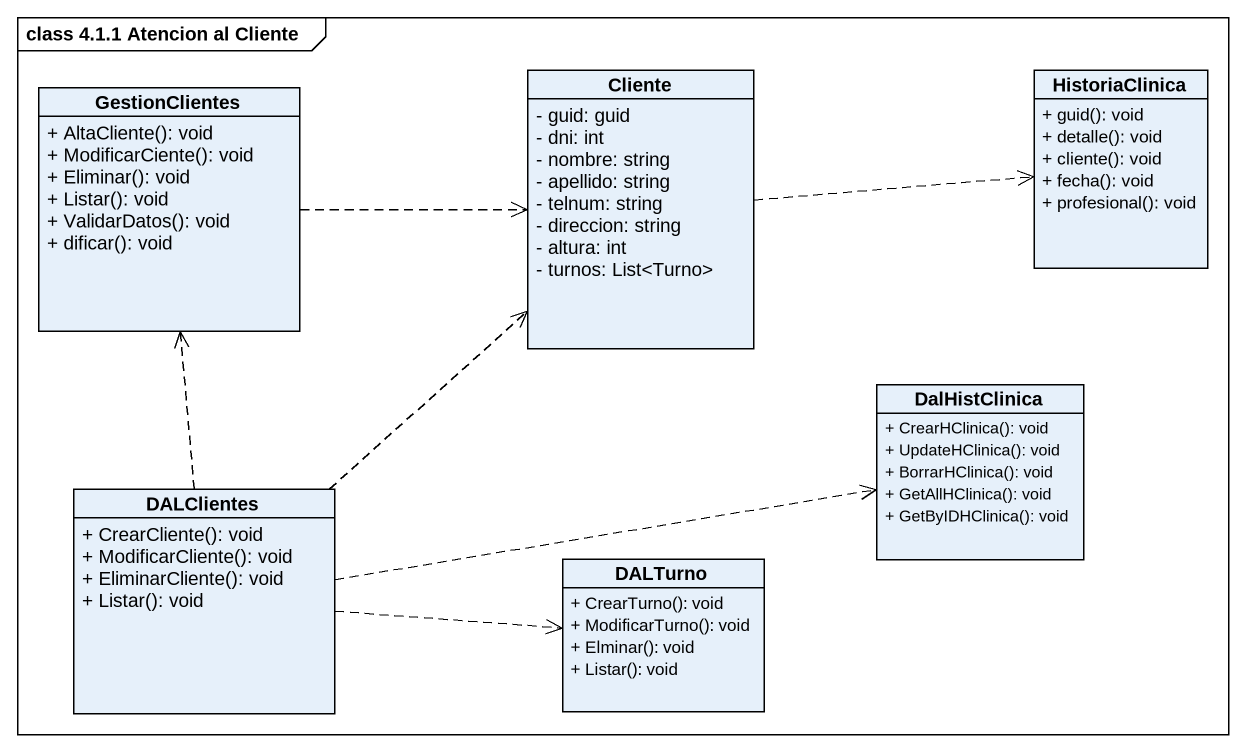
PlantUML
@startuml
mainframe class 4.1.1 Atencion al Cliente
hide circle
hide empty members
skinparam classAttributeIconSize 0
class GestionClientes {
  + AltaCliente(): void
  + ModificarCiente(): void
  + Eliminar(): void
  + Listar(): void
  + ValidarDatos(): void
  + dificar(): void
}
class Cliente {
  - guid: guid
  - dni: int
  - nombre: string
  - apellido: string
  - telnum: string
  - direccion: string
  - altura: int
  - turnos: List<Turno>
}
class HistoriaClinica {
  + guid(): void
  + detalle(): void
  + cliente(): void
  + fecha(): void
  + profesional(): void
}
class DalHistClinica {
  + CrearHClinica(): void
  + UpdateHClinica(): void
  + BorrarHClinica(): void
  + GetAllHClinica(): void
  + GetByIDHClinica(): void
}
class DALClientes {
  + CrearCliente(): void
  + ModificarCliente(): void
  + EliminarCliente(): void
  + Listar(): void
}
class DALTurno {
  + CrearTurno(): void
  + ModificarTurno(): void
  + Elminar(): void
  + Listar(): void
}
GestionClientes .right.> Cliente
Cliente .right.> HistoriaClinica
DALClientes .up.> GestionClientes
DALClientes .up.> Cliente
DALClientes .right.> DalHistClinica
DALClientes .right.> DALTurno
@enduml
